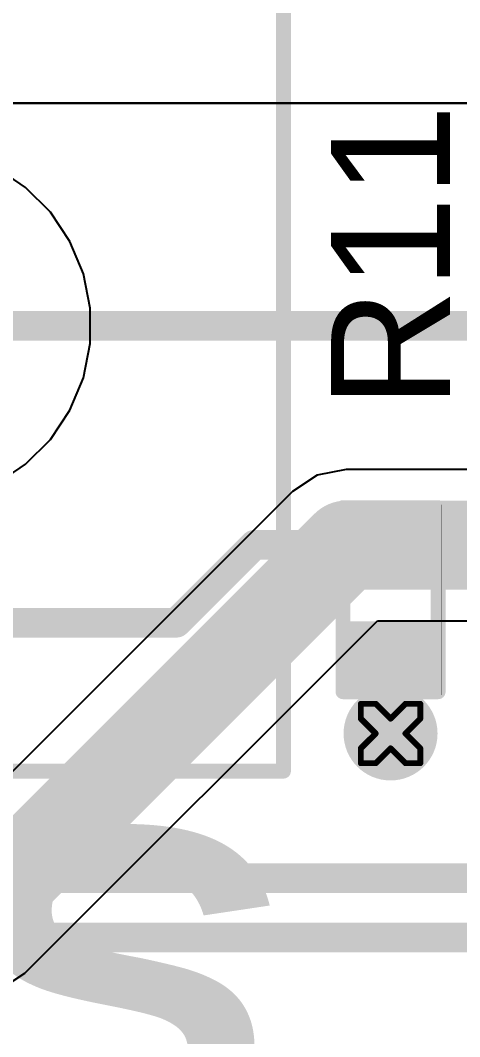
# Model space of a CAD drawing. Header units: inches. Extents: x 0 to 212, y 0 to 208.
# Drawn here: x 2.6333 to 2.7811, y 3.3809 to 3.7232 of the extents above; entities that cross this region are included whole.
import ezdxf

# ---------------------------------------------------------------- set-up
doc = ezdxf.new("R2010")
doc.units = ezdxf.units.IN
doc.header["$MEASUREMENT"] = 0
for name, color, linetype in [('Bottom Layer', 5, 'Continuous'), ('Bottom Solder', 6, 'Continuous'), ('Drill Drawing', 1, 'Continuous'), ('Top Layer', 1, 'Continuous'), ('Top Overlay', 2, 'Continuous'), ('Top Paste', 8, 'Continuous'), ('Top Solder', 216, 'Continuous'), ('Via Holes', 16, 'Continuous')]:
    doc.layers.add(name, color=color, linetype=linetype)
doc.styles.add('Arial', font='', dxfattribs={"height": 0.2})
doc.styles.add('Arial Black_Bold', font='', dxfattribs={"height": 0.2})
doc.styles.get('Arial').set_extended_font_data('Arial')
doc.styles.get('Arial Black_Bold').set_extended_font_data('Arial Black', bold=True)

# ---------------------------------------------------------------- blocks, each defined once
blk = doc.blocks.new('R___0402_70')
at = {"layer": 'Top Layer'}
for points in [[(-0.0275, -0.0125), (-0.0275, 0.0125), (-0.0095, 0.0125), (-0.0095, -0.0125)], [(0.0095, -0.0125), (0.0095, 0.0125), (0.0275, 0.0125), (0.0275, -0.0125)]]:
    blk.add_hatch(color=1, dxfattribs=at).paths.add_polyline_path(points)
at = {"layer": 'Top Paste'}
for points in [[(-0.0275, -0.0125), (-0.0275, 0.0125), (-0.0095, 0.0125), (-0.0095, -0.0125)], [(0.0095, -0.0125), (0.0095, 0.0125), (0.0275, 0.0125), (0.0275, -0.0125)]]:
    blk.add_hatch(color=8, dxfattribs=at).paths.add_polyline_path(points)
at = {"layer": 'Top Solder'}
for points in [[(-0.02967, -0.01467), (-0.02967, 0.01467), (-0.00733, 0.01467), (-0.00733, -0.01467)], [(0.00733, -0.01467), (0.00733, 0.01467), (0.02967, 0.01467), (0.02967, -0.01467)]]:
    blk.add_hatch(color=216, dxfattribs=at).paths.add_polyline_path(points)
at = {"layer": 'Top Overlay'}
for points in [[(-0.031, 0.016, 0.005, 0.005, 0), (-0.031, -0.016, 0.005, 0.005, 0)], [(-0.031, 0.016, 0.005, 0.005, 0), (0.031, 0.016, 0.005, 0.005, 0)], [(0.031, 0.016, 0.005, 0.005, 0), (0.031, -0.016, 0.005, 0.005, 0)], [(-0.031, -0.016, 0.005, 0.005, 0), (0.031, -0.016, 0.005, 0.005, 0)], [(-0.032, -0.017, 0.000127, 0.000127, 0), (0.032, -0.017, 0.000127, 0.000127, 0)]]:
    blk.add_lwpolyline(points, format="xyseb", dxfattribs=at)
for points in [[(-0.03225, 0.016, 0.0025, 0.0025, 1), (-0.02975, 0.016, 0.0025, 0.0025, 1)], [(-0.03225, 0.016, 0.0025, 0.0025, 1), (-0.02975, 0.016, 0.0025, 0.0025, 1)], [(0.02975, 0.016, 0.0025, 0.0025, 1), (0.03225, 0.016, 0.0025, 0.0025, 1)], [(0.02975, 0.016, 0.0025, 0.0025, 1), (0.03225, 0.016, 0.0025, 0.0025, 1)], [(-0.03225, -0.016, 0.0025, 0.0025, 1), (-0.02975, -0.016, 0.0025, 0.0025, 1)], [(-0.03225, -0.016, 0.0025, 0.0025, 1), (-0.02975, -0.016, 0.0025, 0.0025, 1)], [(0.02975, -0.016, 0.0025, 0.0025, 1), (0.03225, -0.016, 0.0025, 0.0025, 1)], [(0.02975, -0.016, 0.0025, 0.0025, 1), (0.03225, -0.016, 0.0025, 0.0025, 1)], [(-0.03203, -0.017, 0.0000635, 0.0000635, 1), (-0.03197, -0.017, 0.0000635, 0.0000635, 1)], [(0.03197, -0.017, 0.0000635, 0.0000635, 1), (0.03203, -0.017, 0.0000635, 0.0000635, 1)]]:
    blk.add_lwpolyline(points, format="xyseb", close=True, dxfattribs=at)
blk = doc.blocks.new('HC_RJ45_5622_1_6_Y_109')
at = {"layer": 'Top Overlay'}
for points in [[(0.3, 0.225, 0.005, 0.005, 0), (-0.3, 0.225, 0.005, 0.005, 0)], [(-0.3, 0.225, 0.005, 0.005, 0), (-0.3, -0.13894, 0.005, 0.005, 0)]]:
    blk.add_lwpolyline(points, format="xyseb", dxfattribs=at)
blk.add_lwpolyline([(-0.30125, 0.225, 0.0025, 0.0025, 1), (-0.29875, 0.225, 0.0025, 0.0025, 1)], format="xyseb", close=True, dxfattribs=at)
blk.add_lwpolyline([(-0.30125, 0.225, 0.0025, 0.0025, 1), (-0.29875, 0.225, 0.0025, 0.0025, 1)], format="xyseb", close=True, dxfattribs=at)

msp = doc.modelspace()

# ---------------------------------------------------------------- hatches: boundary and pattern name
at = {"layer": 'Bottom Layer'}
h = msp.add_hatch(color=5, dxfattribs=at)
edge = h.paths.add_edge_path()
edge.add_arc((2.75788, 3.483), 0.01181, 0, 360)
at = {"layer": 'Bottom Solder'}
h = msp.add_hatch(color=6, dxfattribs=at)
edge = h.paths.add_edge_path()
edge.add_arc((2.75788, 3.483), 0.01581, 0, 360)
at = {"layer": 'Top Layer'}
h = msp.add_hatch(color=1, dxfattribs=at)
edge = h.paths.add_edge_path()
edge.add_arc((2.75788, 3.483), 0.01181, 0, 360)
at = {"layer": 'Top Solder'}
h = msp.add_hatch(color=216, dxfattribs=at)
edge = h.paths.add_edge_path()
edge.add_arc((2.75788, 3.483), 0.01581, 0, 360)
at = {"layer": 'Via Holes'}
h = msp.add_hatch(color=7, dxfattribs=at)
edge = h.paths.add_edge_path()
edge.add_arc((2.75788, 3.483), 0.00591, 0, 360)

# ---------------------------------------------------------------- linework, layer by layer
at = {"layer": 'Bottom Layer'}
for p, q in [((2.63509, 3.66692), (2.62526, 3.67349)), ((2.64345, 3.65856), (2.63509, 3.66692)), ((2.65001, 3.64873), (2.64345, 3.65856)), ((2.65454, 3.63782), (2.65001, 3.64873)), ((2.65684, 3.62622), (2.65454, 3.63782)), ((2.65684, 3.6144), (2.65684, 3.62622)), ((2.65454, 3.60281), (2.65684, 3.6144)), ((2.65001, 3.59189), (2.65454, 3.60281)), ((2.64345, 3.58207), (2.65001, 3.59189)), ((2.63509, 3.57371), (2.64345, 3.58207)), ((2.62526, 3.56714), (2.63509, 3.57371)), ((2.74294, 3.57193), (2.73318, 3.56999)), ((4.69003, 3.57193), (2.74294, 3.57193)), ((2.73318, 3.56999), (2.72491, 3.56446)), ((2.72491, 3.56446), (2.60624, 3.44579)), ((2.63482, 3.40227), (2.7535, 3.52095)), ((2.7535, 3.52095), (4.69003, 3.52095)), ((2.62655, 3.39675), (2.63482, 3.40227))]:
    msp.add_line(p, q, dxfattribs=at)
for points in [[(2.6168, 3.4203, 0.03, 0.03, 0), (2.74294, 3.54644, 0.03, 0.03, 0)], [(2.74294, 3.54644, 0.03, 0.03, 0), (4.69003, 3.54644, 0.03, 0.03, 0)]]:
    msp.add_lwpolyline(points, format="xyseb", dxfattribs=at)
msp.add_lwpolyline([(2.73544, 3.54644, 0.015, 0.015, 1), (2.75044, 3.54644, 0.015, 0.015, 1)], format="xyseb", close=True, dxfattribs=at)
msp.add_lwpolyline([(2.73544, 3.54644, 0.015, 0.015, 1), (2.75044, 3.54644, 0.015, 0.015, 1)], format="xyseb", close=True, dxfattribs=at)
at = {"layer": 'Drill Drawing'}
for points in [[(2.74788, 3.488, 0.002, 0.002, 0), (2.74788, 3.493, 0.002, 0.002, 0)], [(2.74788, 3.493, 0.002, 0.002, 0), (2.75288, 3.493, 0.002, 0.002, 0)], [(2.75288, 3.493, 0.002, 0.002, 0), (2.75788, 3.488, 0.002, 0.002, 0)], [(2.75788, 3.488, 0.002, 0.002, 0), (2.76288, 3.493, 0.002, 0.002, 0)], [(2.76288, 3.493, 0.002, 0.002, 0), (2.76788, 3.493, 0.002, 0.002, 0)], [(2.76788, 3.488, 0.002, 0.002, 0), (2.76788, 3.493, 0.002, 0.002, 0)], [(2.74788, 3.488, 0.002, 0.002, 0), (2.75288, 3.483, 0.002, 0.002, 0)], [(2.76288, 3.483, 0.002, 0.002, 0), (2.76788, 3.488, 0.002, 0.002, 0)], [(2.74788, 3.478, 0.002, 0.002, 0), (2.75288, 3.483, 0.002, 0.002, 0)], [(2.76288, 3.483, 0.002, 0.002, 0), (2.76788, 3.478, 0.002, 0.002, 0)], [(2.74788, 3.473, 0.002, 0.002, 0), (2.74788, 3.478, 0.002, 0.002, 0)], [(2.75288, 3.473, 0.002, 0.002, 0), (2.75788, 3.478, 0.002, 0.002, 0)], [(2.75788, 3.478, 0.002, 0.002, 0), (2.76288, 3.473, 0.002, 0.002, 0)], [(2.76788, 3.473, 0.002, 0.002, 0), (2.76788, 3.478, 0.002, 0.002, 0)], [(2.74788, 3.473, 0.002, 0.002, 0), (2.75288, 3.473, 0.002, 0.002, 0)], [(2.76288, 3.473, 0.002, 0.002, 0), (2.76788, 3.473, 0.002, 0.002, 0)]]:
    msp.add_lwpolyline(points, format="xyseb", dxfattribs=at)
for points in [[(2.74738, 3.493, 0.001, 0.001, 1), (2.74838, 3.493, 0.001, 0.001, 1)], [(2.74738, 3.493, 0.001, 0.001, 1), (2.74838, 3.493, 0.001, 0.001, 1)], [(2.75238, 3.493, 0.001, 0.001, 1), (2.75338, 3.493, 0.001, 0.001, 1)], [(2.75238, 3.493, 0.001, 0.001, 1), (2.75338, 3.493, 0.001, 0.001, 1)], [(2.76238, 3.493, 0.001, 0.001, 1), (2.76338, 3.493, 0.001, 0.001, 1)], [(2.76238, 3.493, 0.001, 0.001, 1), (2.76338, 3.493, 0.001, 0.001, 1)], [(2.76738, 3.493, 0.001, 0.001, 1), (2.76838, 3.493, 0.001, 0.001, 1)], [(2.76738, 3.493, 0.001, 0.001, 1), (2.76838, 3.493, 0.001, 0.001, 1)], [(2.74738, 3.488, 0.001, 0.001, 1), (2.74838, 3.488, 0.001, 0.001, 1)], [(2.74738, 3.488, 0.001, 0.001, 1), (2.74838, 3.488, 0.001, 0.001, 1)], [(2.75738, 3.488, 0.001, 0.001, 1), (2.75838, 3.488, 0.001, 0.001, 1)], [(2.75738, 3.488, 0.001, 0.001, 1), (2.75838, 3.488, 0.001, 0.001, 1)], [(2.76738, 3.488, 0.001, 0.001, 1), (2.76838, 3.488, 0.001, 0.001, 1)], [(2.76738, 3.488, 0.001, 0.001, 1), (2.76838, 3.488, 0.001, 0.001, 1)], [(2.75238, 3.483, 0.001, 0.001, 1), (2.75338, 3.483, 0.001, 0.001, 1)], [(2.75238, 3.483, 0.001, 0.001, 1), (2.75338, 3.483, 0.001, 0.001, 1)], [(2.76238, 3.483, 0.001, 0.001, 1), (2.76338, 3.483, 0.001, 0.001, 1)], [(2.76238, 3.483, 0.001, 0.001, 1), (2.76338, 3.483, 0.001, 0.001, 1)], [(2.74738, 3.478, 0.001, 0.001, 1), (2.74838, 3.478, 0.001, 0.001, 1)], [(2.74738, 3.478, 0.001, 0.001, 1), (2.74838, 3.478, 0.001, 0.001, 1)], [(2.75738, 3.478, 0.001, 0.001, 1), (2.75838, 3.478, 0.001, 0.001, 1)], [(2.75738, 3.478, 0.001, 0.001, 1), (2.75838, 3.478, 0.001, 0.001, 1)], [(2.76738, 3.478, 0.001, 0.001, 1), (2.76838, 3.478, 0.001, 0.001, 1)], [(2.76738, 3.478, 0.001, 0.001, 1), (2.76838, 3.478, 0.001, 0.001, 1)], [(2.74738, 3.473, 0.001, 0.001, 1), (2.74838, 3.473, 0.001, 0.001, 1)], [(2.74738, 3.473, 0.001, 0.001, 1), (2.74838, 3.473, 0.001, 0.001, 1)], [(2.75238, 3.473, 0.001, 0.001, 1), (2.75338, 3.473, 0.001, 0.001, 1)], [(2.75238, 3.473, 0.001, 0.001, 1), (2.75338, 3.473, 0.001, 0.001, 1)], [(2.76238, 3.473, 0.001, 0.001, 1), (2.76338, 3.473, 0.001, 0.001, 1)], [(2.76238, 3.473, 0.001, 0.001, 1), (2.76338, 3.473, 0.001, 0.001, 1)], [(2.76738, 3.473, 0.001, 0.001, 1), (2.76838, 3.473, 0.001, 0.001, 1)], [(2.76738, 3.473, 0.001, 0.001, 1), (2.76838, 3.473, 0.001, 0.001, 1)]]:
    msp.add_lwpolyline(points, format="xyseb", close=True, dxfattribs=at)
at = {"layer": 'Top Layer'}
for p, q in [((1.93062, 3.69532), (2.93, 3.69532)), ((2.93, 3.69532), (1.93062, 3.69532))]:
    msp.add_line(p, q, dxfattribs=at)
for points in [[(2.59684, 3.62031, 0.01, 0.01, 0), (2.79365, 3.62031, 0.01, 0.01, 0)], [(2.68579, 3.52031, 0.01, 0.01, 0), (2.71203, 3.54655, 0.01, 0.01, 0)], [(2.71203, 3.54655, 0.01, 0.01, 0), (2.75788, 3.54655, 0.01, 0.01, 0)], [(2.54685, 3.52031, 0.01, 0.01, 0), (2.68579, 3.52031, 0.01, 0.01, 0)], [(2.75788, 3.483, 0.011, 0.011, 0), (2.75788, 3.50956, 0.011, 0.011, 0)], [(2.59203, 3.43426, 0.01, 0.01, 0), (2.74278, 3.43426, 0.01, 0.01, 0)], [(2.74278, 3.43426, 0.01, 0.01, 0), (2.85943, 3.43426, 0.01, 0.01, 0)], [(2.43866, 3.41426, 0.01, 0.01, 0), (2.85115, 3.41426, 0.01, 0.01, 0)]]:
    msp.add_lwpolyline(points, format="xyseb", dxfattribs=at)
for points in [[(2.70953, 3.54655, 0.005, 0.005, 1), (2.71453, 3.54655, 0.005, 0.005, 1)], [(2.70953, 3.54655, 0.005, 0.005, 1), (2.71453, 3.54655, 0.005, 0.005, 1)], [(2.75538, 3.54655, 0.005, 0.005, 1), (2.76038, 3.54655, 0.005, 0.005, 1)], [(2.68329, 3.52031, 0.005, 0.005, 1), (2.68829, 3.52031, 0.005, 0.005, 1)], [(2.68329, 3.52031, 0.005, 0.005, 1), (2.68829, 3.52031, 0.005, 0.005, 1)], [(2.75513, 3.50956, 0.0055, 0.0055, 1), (2.76063, 3.50956, 0.0055, 0.0055, 1)], [(2.75513, 3.483, 0.0055, 0.0055, 1), (2.76063, 3.483, 0.0055, 0.0055, 1)], [(2.74028, 3.43426, 0.005, 0.005, 1), (2.74528, 3.43426, 0.005, 0.005, 1)], [(2.74028, 3.43426, 0.005, 0.005, 1), (2.74528, 3.43426, 0.005, 0.005, 1)]]:
    msp.add_lwpolyline(points, format="xyseb", close=True, dxfattribs=at)

# ---------------------------------------------------------------- block references
for name, p, rotation in [('HC_RJ45_5622_1_6_Y_109', (2.42184, 3.69532), 180), ('R___0402_70', (2.75788, 3.52806), 90)]:
    msp.add_blockref(name, p, dxfattribs=dict(rotation=rotation))

# ---------------------------------------------------------------- texts
at = {"layer": 'Top Overlay'}
for s, height, rotation, style, p in [('R11', 0.04, 90, 'Arial', (2.77787, 3.59239)), ('SLAVE CAN IN', 0.1, 180, 'Arial Black_Bold', (2.72184, 3.45111))]:
    msp.add_text(s, height=height, rotation=rotation, dxfattribs=dict(at, style=style)).set_placement(p)

doc.saveas('drawing.dxf')
